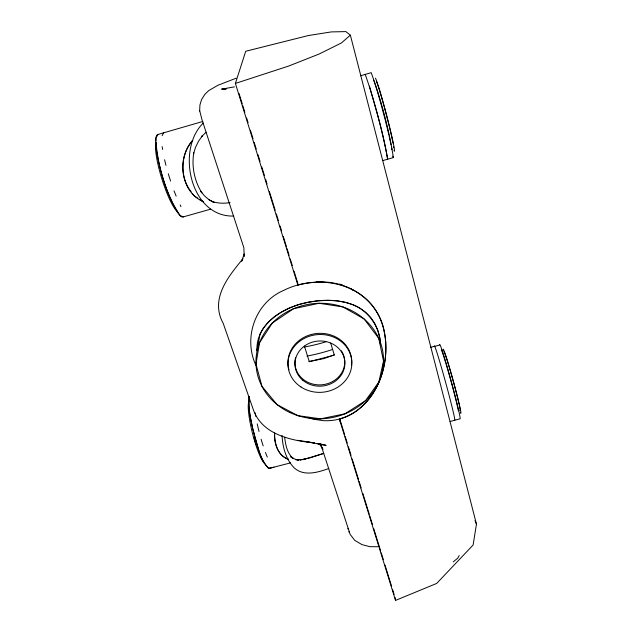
<?xml version="1.0" encoding="UTF-8"?>
<svg xmlns="http://www.w3.org/2000/svg" width="632" height="632" viewBox="0 0 632 632"><rect width="100%" height="100%" fill="white"/><g stroke="black" fill="none" stroke-linecap="round" stroke-linejoin="round"><path stroke-width="0.95" d="M244.11 254.72L244.15 256.402L243.873 247.768L202.003 119.74L199.657 110.624L199.925 104.936L201.576 99.579L204.736 94.484L208.726 90.605L217.922 85.265L236.186 78.186M382.858 160.567L393.388 157.597C388.877 128.857 381.136 100.054 371.197 72.68L360.509 75.777M274.557 433.007C273.925 443.214 277.756 455.569 288.239 459.346M316.537 282.228A53.649 34.373 -11.1 0 0 297.877 285.119L235.396 83.432L245.714 51.263L308.321 35.55L331.334 31.908L345.894 31.6L350.365 35.171L476.457 524.078L473.115 545.005L436.68 583.439L395.537 600.4L339.36 419.063C374.784 409.054 390.892 367.216 384.533 333.42C380.211 301.274 347.884 279.494 316.545 282.156M256.829 350.776L260.108 333.878L263.481 327.953L268.079 322.352L273.917 317.114L280.987 312.334L289.227 308.139L298.391 304.695L308.155 302.159L317.817 300.674L327.787 300.184L336.959 300.745L345.625 302.333L353.059 304.743L359.853 308.1L365.762 312.342L370.755 317.477L374.808 323.505L377.849 330.386L379.856 338.081L380.551 344.282M244.236 253.93L241.669 261.19L242.348 259.839M162.14 135.73L163.696 132.807M459.195 555.56L457.789 558.135L453.223 561.903M202.848 121.463L157.937 134.474L155.891 138.163L155.97 140.944M243.02 258.662C228.128 276.713 209.745 298.968 223.238 323.418L253.519 410.239C262.683 434.824 291.305 440.599 314.365 442.913L297.791 440.314M192.515 140.517C176.557 158.079 180.46 191.978 203.314 201.679M203.259 123.074C175.807 149.713 190.279 217.345 233.769 216.057M192.752 140.415C180.349 154.287 179.559 177.213 191.156 191.788M206.048 132.246L201.426 136.796L202.548 135.532L198.48 141.299L195.462 147.477L193.495 153.947L193.803 152.699C191.48 166.469 194.403 181.036 201.9 192.823L200.644 191.188L204.452 195.825L208.852 199.594L213.861 202.461L208.852 199.594M350.365 35.171L341.422 42.944L319.255 53.973L288.674 66.052L235.396 83.432M290.523 462.893L268.782 468.502C258.733 458.113 257.082 442.353 252.761 429.089C250.801 418.352 247.76 407.427 249.292 396.438C247.491 410.065 251.749 423.701 254.728 436.878C258.583 447.464 260.131 460.649 268.782 468.502L269.959 467.901M323.339 358.794L334.225 354.915M328.782 468.486C317.896 472.428 303.897 476.702 294.196 467.87C285.806 459.353 282.599 447.022 282.07 435.369M340.032 418.842L339.447 419.032M302.807 459.725L323.687 453.421L310.154 457.829L300.034 459.962M156.025 142.8C158.458 168.27 165.876 194.411 180.294 215.757L183.62 216.8L210.606 209.184M430.526 347.355L434.31 346.344M268.782 468.502L273.964 467.159M454.827 420.193L460.175 418.803A38.607 1.438 74.7 0 0 449.984 376.735A38.607 1.438 74.7 0 0 439.572 345.08L434.326 346.47A38.592 1.217 74.7 0 1 444.573 378.568A38.592 1.217 74.7 0 1 454.819 420.256L450.087 421.481M234.456 86.876L221.579 89.144L226.604 88.733L225.924 88.788M308.898 361.441L322.383 358.976M300.247 459.867L305.643 458.998M230.08 202.659C223.862 203.528 217.408 203.591 211.523 201.11M377.897 546.72L369.854 546.68L361.938 544.602L354.71 540.321L350.112 534.324L321.372 446.216L322.96 449.344L319.128 443.451M225.3 88.828L222.93 88.725L225.355 89.183M316.126 282.109L323.963 282.314M328.861 282.441L330.82 282.488M300.563 459.796L295.594 459.559L298.462 460.199L294.291 458.903L290.688 456.77L293.13 458.326C286.975 453.207 285.593 444.715 284.629 437.218M304.829 441.389L326.12 445.339L317.114 443.546L320.677 444.264M320.242 443.893L323.047 444.723M339.676 284.068L342.244 284.89M307.65 417.381L312.864 419.103L323.047 420.643A52.243 51.95 -80.8 0 0 352.79 413.423C376.388 398.768 387.266 369.602 385.702 342.686M288.176 459.037C277.709 455.64 274.383 443.229 274.667 433.331M351.131 289.022L353.596 290.523M318.591 443.506L321.625 445.394L319.982 444.138M197.8 198.219L193.811 195.596L192.215 193.313M199.396 199.27L203.386 201.9M378.489 315.273C361.654 281.422 315.652 274.343 283.981 290.27C255.431 302.246 242.87 337.614 255.928 365.328M365.225 74.41C374.887 101.863 382.163 130.366 387.732 158.948L387.519 159.256C383.853 134.466 376.008 110.308 369.443 86.118M176.154 196.133L174.005 190.832M180.167 204.918L180.965 206.672M392.741 156.151L393.388 157.597M474.98 520.578L476.457 524.078M170.561 181.06L168.278 173.776M347.9 528.423L348.208 529.355M348.951 531.607L349.259 532.547M304.403 346.115L309.332 361.741L334.32 355.058L330.686 343.065M239.022 93.441L242.23 103.814M242.814 105.694L244.861 112.299M246.606 117.955L248.068 122.663M250.406 130.208L253.029 138.692M254.198 142.469L256.244 149.065M257.99 154.721L260.036 161.318M261.79 166.982L264.413 175.467M265.582 179.235L267.044 183.952M269.374 191.48L275.173 210.219M276.334 213.972L278.364 220.528M280.102 226.153L281.556 230.838M283.294 236.455L286.486 246.764M287.062 248.637L289.101 255.202M290.254 258.946L292.284 265.511M294.03 271.128L297.798 283.31L297.854 285.056M340 419.656L344.637 434.626M345.214 436.499L347.245 443.048M348.406 446.792L351.013 455.214M352.166 458.958L358.542 479.546M359.118 481.41L361.149 487.967M362.887 493.576L367.524 508.555M367.808 509.487L369.27 514.203M369.854 516.091L372.485 524.584M373.654 528.352L380.662 550.993M381.246 552.882L383.284 559.486M385.038 565.142L391.461 585.896M392.63 589.672L394.092 594.388M165.971 165.371L164.589 159.762M199.657 110.624L199.759 111.027M162.124 146.656L162.653 149.468M395.079 597.493L395.537 600.4M380.353 343.942C379.982 328.427 370.668 314.246 357.285 306.67C339.921 298.296 319.626 299.497 301.33 303.818C279.968 309.53 255.699 325.867 256.971 350.594M267.312 457.094A38.023 6.099 75.8 0 1 265.48 452.496M263.173 445.892A38.023 6.099 75.8 0 1 261.127 439.224M259.033 431.506A38.023 6.099 75.8 0 1 257.24 423.859M255.755 416.338A38.023 6.099 75.8 0 1 255.178 412.87M264.737 463.517A32.706 5.498 75.8 0 1 252.247 432.312A32.706 5.498 75.8 0 1 249.292 400.783M256.932 446.642A30.115 5.064 75.8 0 1 254.175 437.818M441.294 349.907A33.227 1.24 74.7 0 1 445.734 362.894M445.987 363.716A33.227 1.24 74.7 0 1 457.75 407.814M457.908 408.541A33.227 1.24 74.7 0 1 458.374 410.879M443.135 350.239A33.227 1.311 74.6 0 1 453.002 379.935A33.227 1.311 74.6 0 1 460.341 412.617M443.909 351.637A30.605 1.209 74.6 0 1 450.577 371.75A30.605 1.209 74.6 0 1 459.053 404.132M459.306 405.294A30.605 1.209 74.6 0 1 459.899 410.516M183.62 216.8A43.166 7.829 72.9 0 1 163.206 178.816A43.166 7.829 72.9 0 1 157.937 134.474M177.3 211.38A37.146 6.826 72.8 0 1 161.579 177.916A37.146 6.826 72.8 0 1 156.175 142.255M373.52 79.861A37.809 1.54 75.3 0 1 374.76 83.211M374.989 83.89A37.809 1.54 75.3 0 1 377.249 91.071M377.565 92.13A37.809 1.54 75.3 0 1 381.27 105.141M381.499 106.002A37.809 1.54 75.3 0 1 385.093 119.551M385.315 120.428A37.809 1.54 75.3 0 1 388.806 134.64M389.051 135.683A37.809 1.54 75.3 0 1 391.05 144.775M391.658 147.983A37.809 1.54 75.3 0 1 391.927 149.626M375.392 78.139A37.817 1.635 75.3 0 1 387.653 119.258A37.817 1.635 75.3 0 1 393.902 150.669M376.293 81.307A34.823 1.509 75.3 0 1 384.509 107.819A34.823 1.509 75.3 0 1 393.049 143.211M393.586 146.474A34.823 1.509 75.3 0 1 393.697 147.754M341.414 350.784A24.917 22.539 -4.2 0 1 323.497 384.596A24.917 22.539 -4.2 0 1 295.571 357.562M378.536 315.234A71.076 54.905 -73 0 1 385.773 342.663M288.958 369.815A31.892 28.851 -4.2 0 1 317.58 333.427A31.892 28.851 -4.2 0 1 351.503 364.98M325.867 341.825A67.442 25.391 -17 0 1 304.253 347.007M332.393 349.536A76.97 29.356 -17 0 1 306.962 356.093M259.515 342.781L255.984 364.087L261.988 386.397L277.14 404.654L297.893 415.651L320.582 418.834L344.938 413.81L365.644 400.57L378.884 381.91L383.521 361.038L378.726 338.31L364.103 318.963L342.876 306.915L319.089 303.297L293.517 308.74L272.289 323.07L259.515 342.781M339.416 419.182L340.356 421.576L339.416 419.182M289.654 412.427A63.824 57.757 -4.2 0 0 383.49 358.328A63.824 57.757 -4.2 0 0 286.043 312.445A63.824 57.757 -4.2 0 0 289.654 412.427M300.95 386.974A31.979 28.914 -4.2 0 0 351.684 366.228A31.979 28.914 -4.2 0 0 307.113 337.093A31.979 28.914 -4.2 0 0 300.95 386.974M302.531 380.03A24.988 22.594 -4.2 0 0 344.148 368.78A24.988 22.594 -4.2 0 0 313.109 341.928A24.988 22.594 -4.2 0 0 302.531 380.03"/></g></svg>
